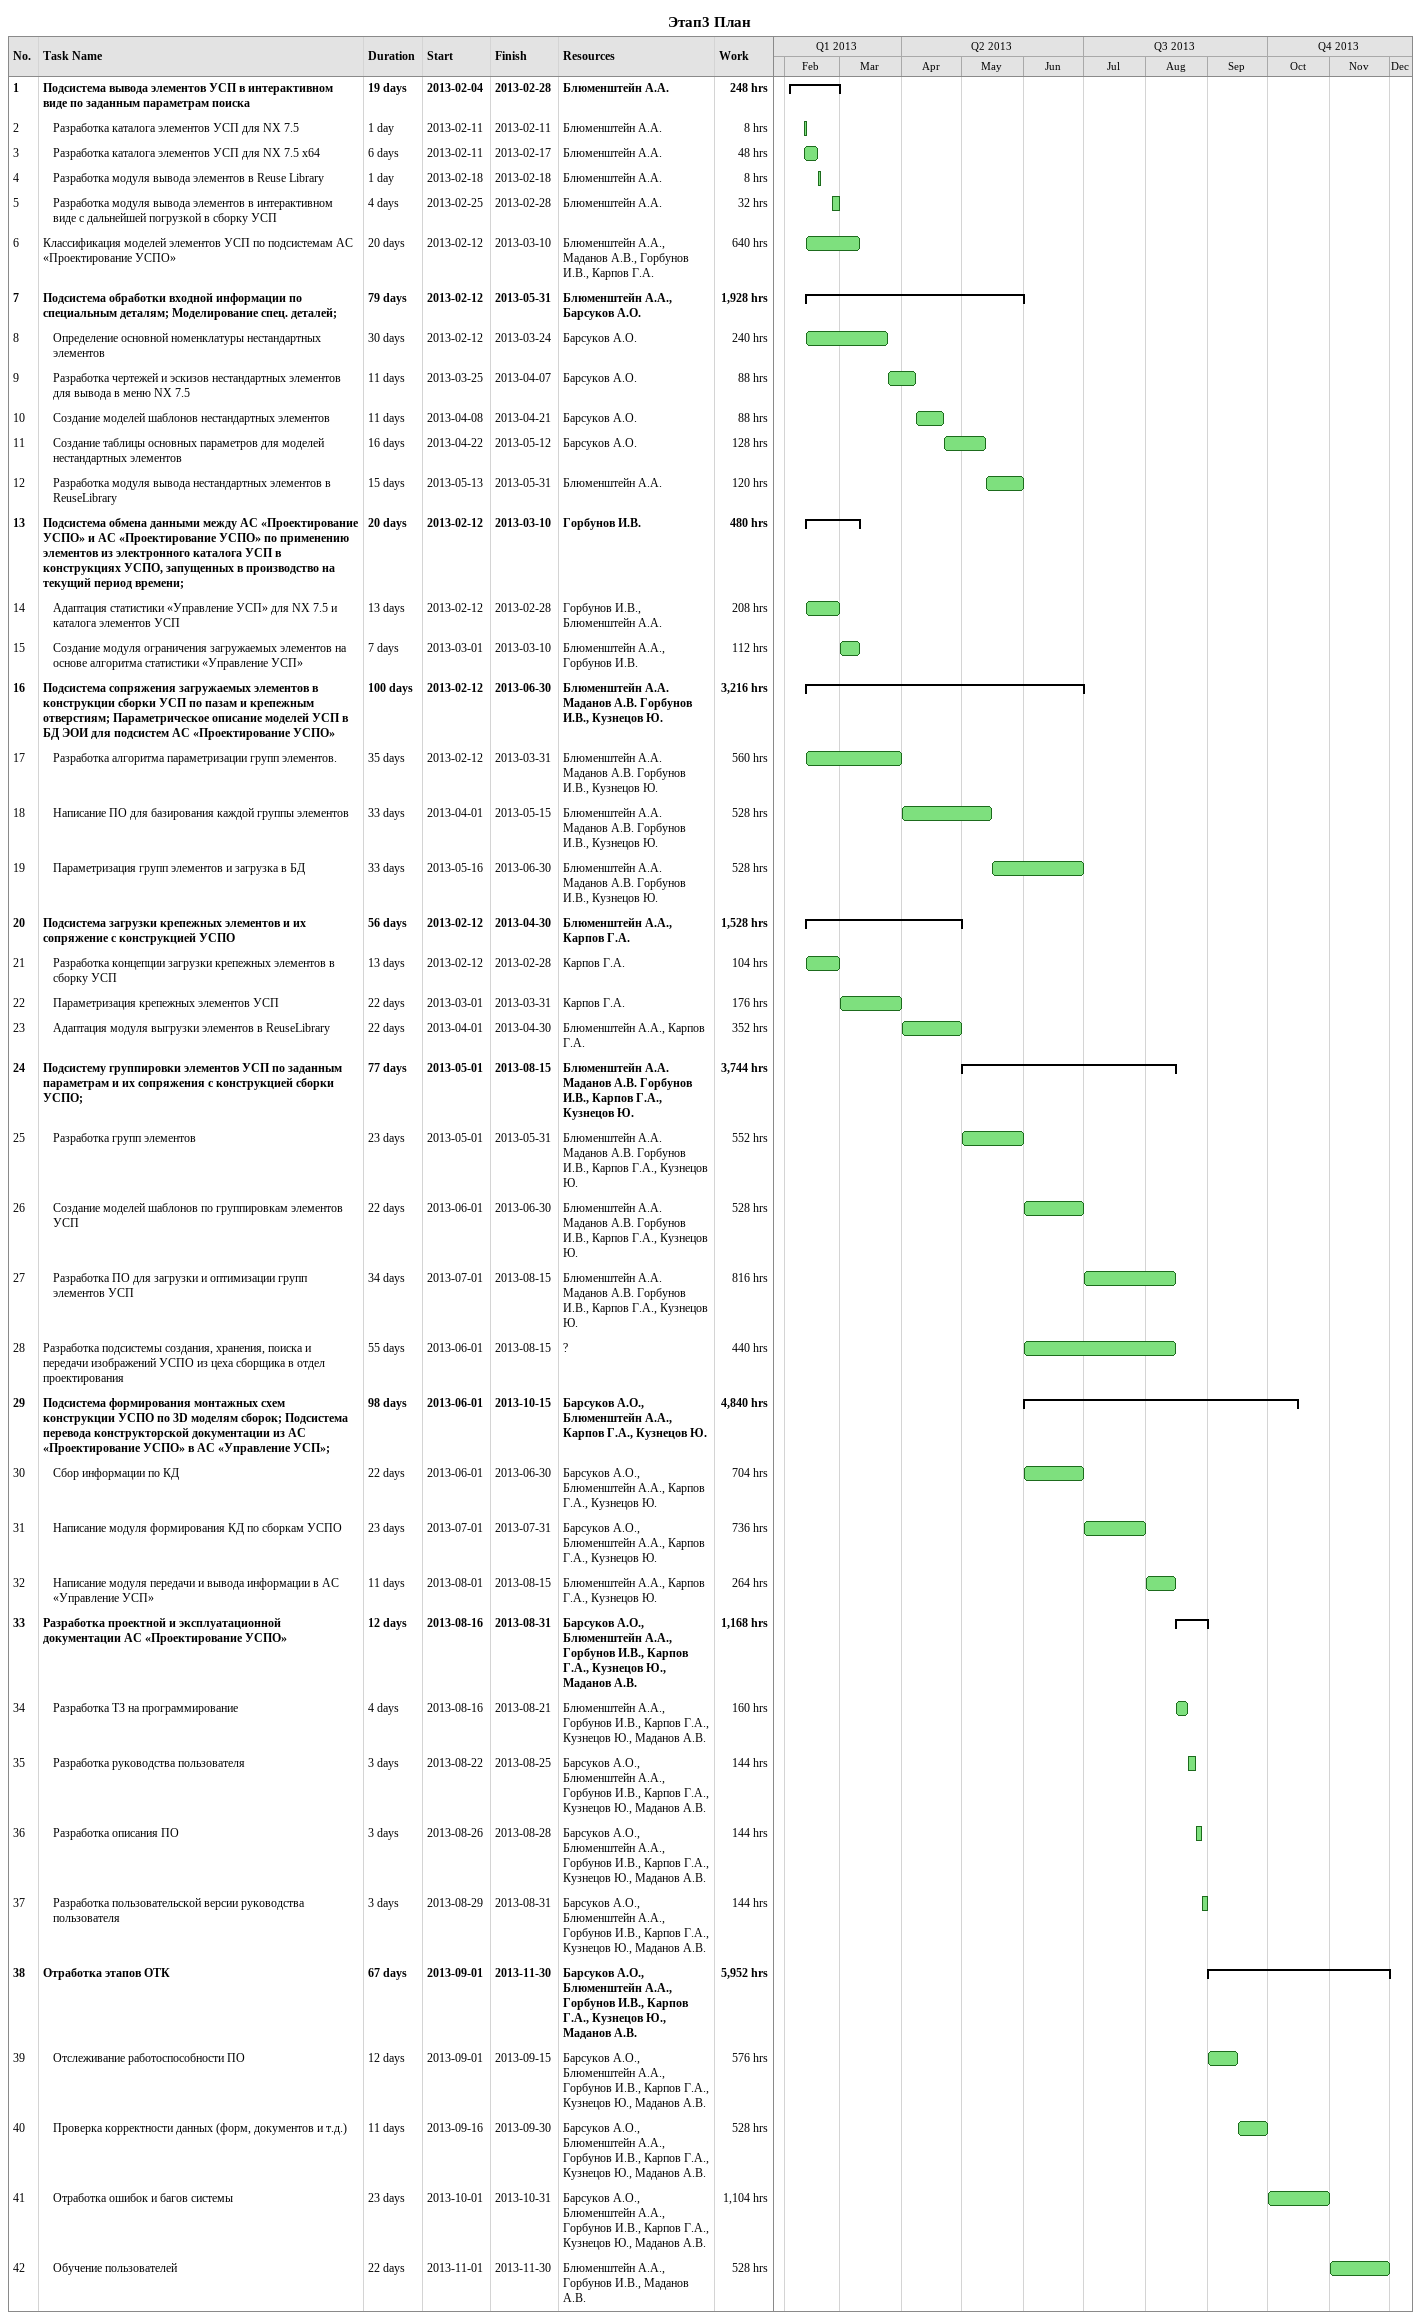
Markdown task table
Этап3 План

| ID | Level | Task | Duration | Start | Finish | Resources | Work (h) |
|---|---|---|---|---|---|---|---|
| 1 | 1 | **Подсистема вывода элементов УСП в интерактивном виде по заданным параметрам поиска** | 19d | 2013-02-04 | 2013-02-28 | Блюменштейн А.А. | 248 |
| 2 | 2 | Разработка каталога элементов УСП для NX 7.5 | 1d | 2013-02-11 | 2013-02-11 | Блюменштейн А.А. | 8 |
| 3 | 2 | Разработка каталога элементов УСП для NX 7.5 x64 | 6d | 2013-02-11 | 2013-02-17 | Блюменштейн А.А. | 48 |
| 4 | 2 | Разработка модуля вывода элементов в Reuse Library | 1d | 2013-02-18 | 2013-02-18 | Блюменштейн А.А. | 8 |
| 5 | 2 | Разработка модуля вывода элементов в интерактивном виде с дальнейшей погрузкой в сборку УСП | 4d | 2013-02-25 | 2013-02-28 | Блюменштейн А.А. | 32 |
| 6 | 1 | Классификация моделей элементов УСП по подсистемам АС «Проектирование УСПО» | 20d | 2013-02-12 | 2013-03-10 | Блюменштейн А.А., Маданов А.В., Горбунов И.В., Карпов Г.А. | 640 |
| 7 | 1 | **Подсистема обработки входной информации по специальным деталям; Моделирование спец. деталей;** | 79d | 2013-02-12 | 2013-05-31 | Блюменштейн А.А., Барсуков А.О. | 1928 |
| 8 | 2 | Определение основной номенклатуры нестандартных элементов | 30d | 2013-02-12 | 2013-03-24 | Барсуков А.О. | 240 |
| 9 | 2 | Разработка чертежей и эскизов нестандартных элементов для вывода в меню NX 7.5 | 11d | 2013-03-25 | 2013-04-07 | Барсуков А.О. | 88 |
| 10 | 2 | Создание моделей шаблонов нестандартных элементов | 11d | 2013-04-08 | 2013-04-21 | Барсуков А.О. | 88 |
| 11 | 2 | Создание таблицы основных параметров для моделей нестандартных элементов | 16d | 2013-04-22 | 2013-05-12 | Барсуков А.О. | 128 |
| 12 | 2 | Разработка модуля вывода нестандартных элементов в ReuseLibrary | 15d | 2013-05-13 | 2013-05-31 | Блюменштейн А.А. | 120 |
| 13 | 1 | **Подсистема обмена данными между АС «Проектирование УСПО» и АС «Проектирование УСПО» по применению элементов из электронного каталога УСП в конструкциях УСПО, запущенных в производство на текущий период времени;** | 20d | 2013-02-12 | 2013-03-10 | Горбунов И.В. | 480 |
| 14 | 2 | Адаптация статистики «Управление УСП» для NX 7.5 и каталога элементов УСП | 13d | 2013-02-12 | 2013-02-28 | Горбунов И.В., Блюменштейн А.А. | 208 |
| 15 | 2 | Создание модуля ограничения загружаемых элементов на основе алгоритма статистики «Управление УСП» | 7d | 2013-03-01 | 2013-03-10 | Блюменштейн А.А., Горбунов И.В. | 112 |
| 16 | 1 | **Подсистема сопряжения загружаемых элементов в конструкции сборки УСП по пазам и крепежным отверстиям; Параметрическое описание моделей УСП в БД ЭОИ для подсистем АС «Проектирование УСПО»** | 100d | 2013-02-12 | 2013-06-30 | Блюменштейн А.А. Маданов А.В. Горбунов И.В., Кузнецов Ю. | 3216 |
| 17 | 2 | Разработка алгоритма параметризации групп элементов. | 35d | 2013-02-12 | 2013-03-31 | Блюменштейн А.А. Маданов А.В. Горбунов И.В., Кузнецов Ю. | 560 |
| 18 | 2 | Написание ПО для базирования каждой группы элементов | 33d | 2013-04-01 | 2013-05-15 | Блюменштейн А.А. Маданов А.В. Горбунов И.В., Кузнецов Ю. | 528 |
| 19 | 2 | Параметризация групп элементов и загрузка в БД | 33d | 2013-05-16 | 2013-06-30 | Блюменштейн А.А. Маданов А.В. Горбунов И.В., Кузнецов Ю. | 528 |
| 20 | 1 | **Подсистема загрузки крепежных элементов и их сопряжение с конструкцией УСПО** | 56d | 2013-02-12 | 2013-04-30 | Блюменштейн А.А., Карпов Г.А. | 1528 |
| 21 | 2 | Разработка концепции загрузки крепежных элементов в сборку УСП | 13d | 2013-02-12 | 2013-02-28 | Карпов Г.А. | 104 |
| 22 | 2 | Параметризация крепежных элементов УСП | 22d | 2013-03-01 | 2013-03-31 | Карпов Г.А. | 176 |
| 23 | 2 | Адаптация модуля выгрузки элементов в ReuseLibrary | 22d | 2013-04-01 | 2013-04-30 | Блюменштейн А.А., Карпов Г.А. | 352 |
| 24 | 1 | **Подсистему группировки элементов УСП по заданным параметрам и их сопряжения с конструкцией сборки УСПО;** | 77d | 2013-05-01 | 2013-08-15 | Блюменштейн А.А. Маданов А.В. Горбунов И.В., Карпов Г.А., Кузнецов Ю. | 3744 |
| 25 | 2 | Разработка групп элементов | 23d | 2013-05-01 | 2013-05-31 | Блюменштейн А.А. Маданов А.В. Горбунов И.В., Карпов Г.А., Кузнецов Ю. | 552 |
| 26 | 2 | Создание моделей шаблонов по группировкам элементов УСП | 22d | 2013-06-01 | 2013-06-30 | Блюменштейн А.А. Маданов А.В. Горбунов И.В., Карпов Г.А., Кузнецов Ю. | 528 |
| 27 | 2 | Разработка ПО для загрузки и оптимизации групп элементов УСП | 34d | 2013-07-01 | 2013-08-15 | Блюменштейн А.А. Маданов А.В. Горбунов И.В., Карпов Г.А., Кузнецов Ю. | 816 |
| 28 | 1 | Разработка подсистемы создания, хранения, поиска и передачи изображений УСПО из цеха сборщика в отдел проектирования | 55d | 2013-06-01 | 2013-08-15 | ? | 440 |
| 29 | 1 | **Подсистема формирования монтажных схем конструкции УСПО по 3D моделям сборок; Подсистема перевода конструкторской документации из АС «Проектирование УСПО» в АС «Управление УСП»;** | 98d | 2013-06-01 | 2013-10-15 | Барсуков А.О., Блюменштейн А.А., Карпов Г.А., Кузнецов Ю. | 4840 |
| 30 | 2 | Сбор информации по КД | 22d | 2013-06-01 | 2013-06-30 | Барсуков А.О., Блюменштейн А.А., Карпов Г.А., Кузнецов Ю. | 704 |
| 31 | 2 | Написание модуля формирования КД по сборкам УСПО | 23d | 2013-07-01 | 2013-07-31 | Барсуков А.О., Блюменштейн А.А., Карпов Г.А., Кузнецов Ю. | 736 |
| 32 | 2 | Написание модуля передачи и вывода информации в АС «Управление УСП» | 11d | 2013-08-01 | 2013-08-15 | Блюменштейн А.А., Карпов Г.А., Кузнецов Ю. | 264 |
| 33 | 1 | **Разработка проектной и эксплуатационной документации АС «Проектирование УСПО»** | 12d | 2013-08-16 | 2013-08-31 | Барсуков А.О., Блюменштейн А.А., Горбунов И.В., Карпов Г.А., Кузнецов Ю., Маданов А.В. | 1168 |
| 34 | 2 | Разработка ТЗ на программирование | 4d | 2013-08-16 | 2013-08-21 | Блюменштейн А.А., Горбунов И.В., Карпов Г.А., Кузнецов Ю., Маданов А.В. | 160 |
| 35 | 2 | Разработка руководства пользователя | 3d | 2013-08-22 | 2013-08-25 | Барсуков А.О., Блюменштейн А.А., Горбунов И.В., Карпов Г.А., Кузнецов Ю., Маданов А.В. | 144 |
| 36 | 2 | Разработка описания ПО | 3d | 2013-08-26 | 2013-08-28 | Барсуков А.О., Блюменштейн А.А., Горбунов И.В., Карпов Г.А., Кузнецов Ю., Маданов А.В. | 144 |
| 37 | 2 | Разработка пользовательской версии руководства пользователя | 3d | 2013-08-29 | 2013-08-31 | Барсуков А.О., Блюменштейн А.А., Горбунов И.В., Карпов Г.А., Кузнецов Ю., Маданов А.В. | 144 |
| 38 | 1 | **Отработка этапов ОТК** | 67d | 2013-09-01 | 2013-11-30 | Барсуков А.О., Блюменштейн А.А., Горбунов И.В., Карпов Г.А., Кузнецов Ю., Маданов А.В. | 5952 |
| 39 | 2 | Отслеживание работоспособности ПО | 12d | 2013-09-01 | 2013-09-15 | Барсуков А.О., Блюменштейн А.А., Горбунов И.В., Карпов Г.А., Кузнецов Ю., Маданов А.В. | 576 |
| 40 | 2 | Проверка корректности данных (форм, документов и т.д.) | 11d | 2013-09-16 | 2013-09-30 | Барсуков А.О., Блюменштейн А.А., Горбунов И.В., Карпов Г.А., Кузнецов Ю., Маданов А.В. | 528 |
| 41 | 2 | Отработка ошибок и багов системы | 23d | 2013-10-01 | 2013-10-31 | Барсуков А.О., Блюменштейн А.А., Горбунов И.В., Карпов Г.А., Кузнецов Ю., Маданов А.В. | 1104 |
| 42 | 2 | Обучение пользователей | 22d | 2013-11-01 | 2013-11-30 | Блюменштейн А.А., Горбунов И.В., Маданов А.В. | 528 |
